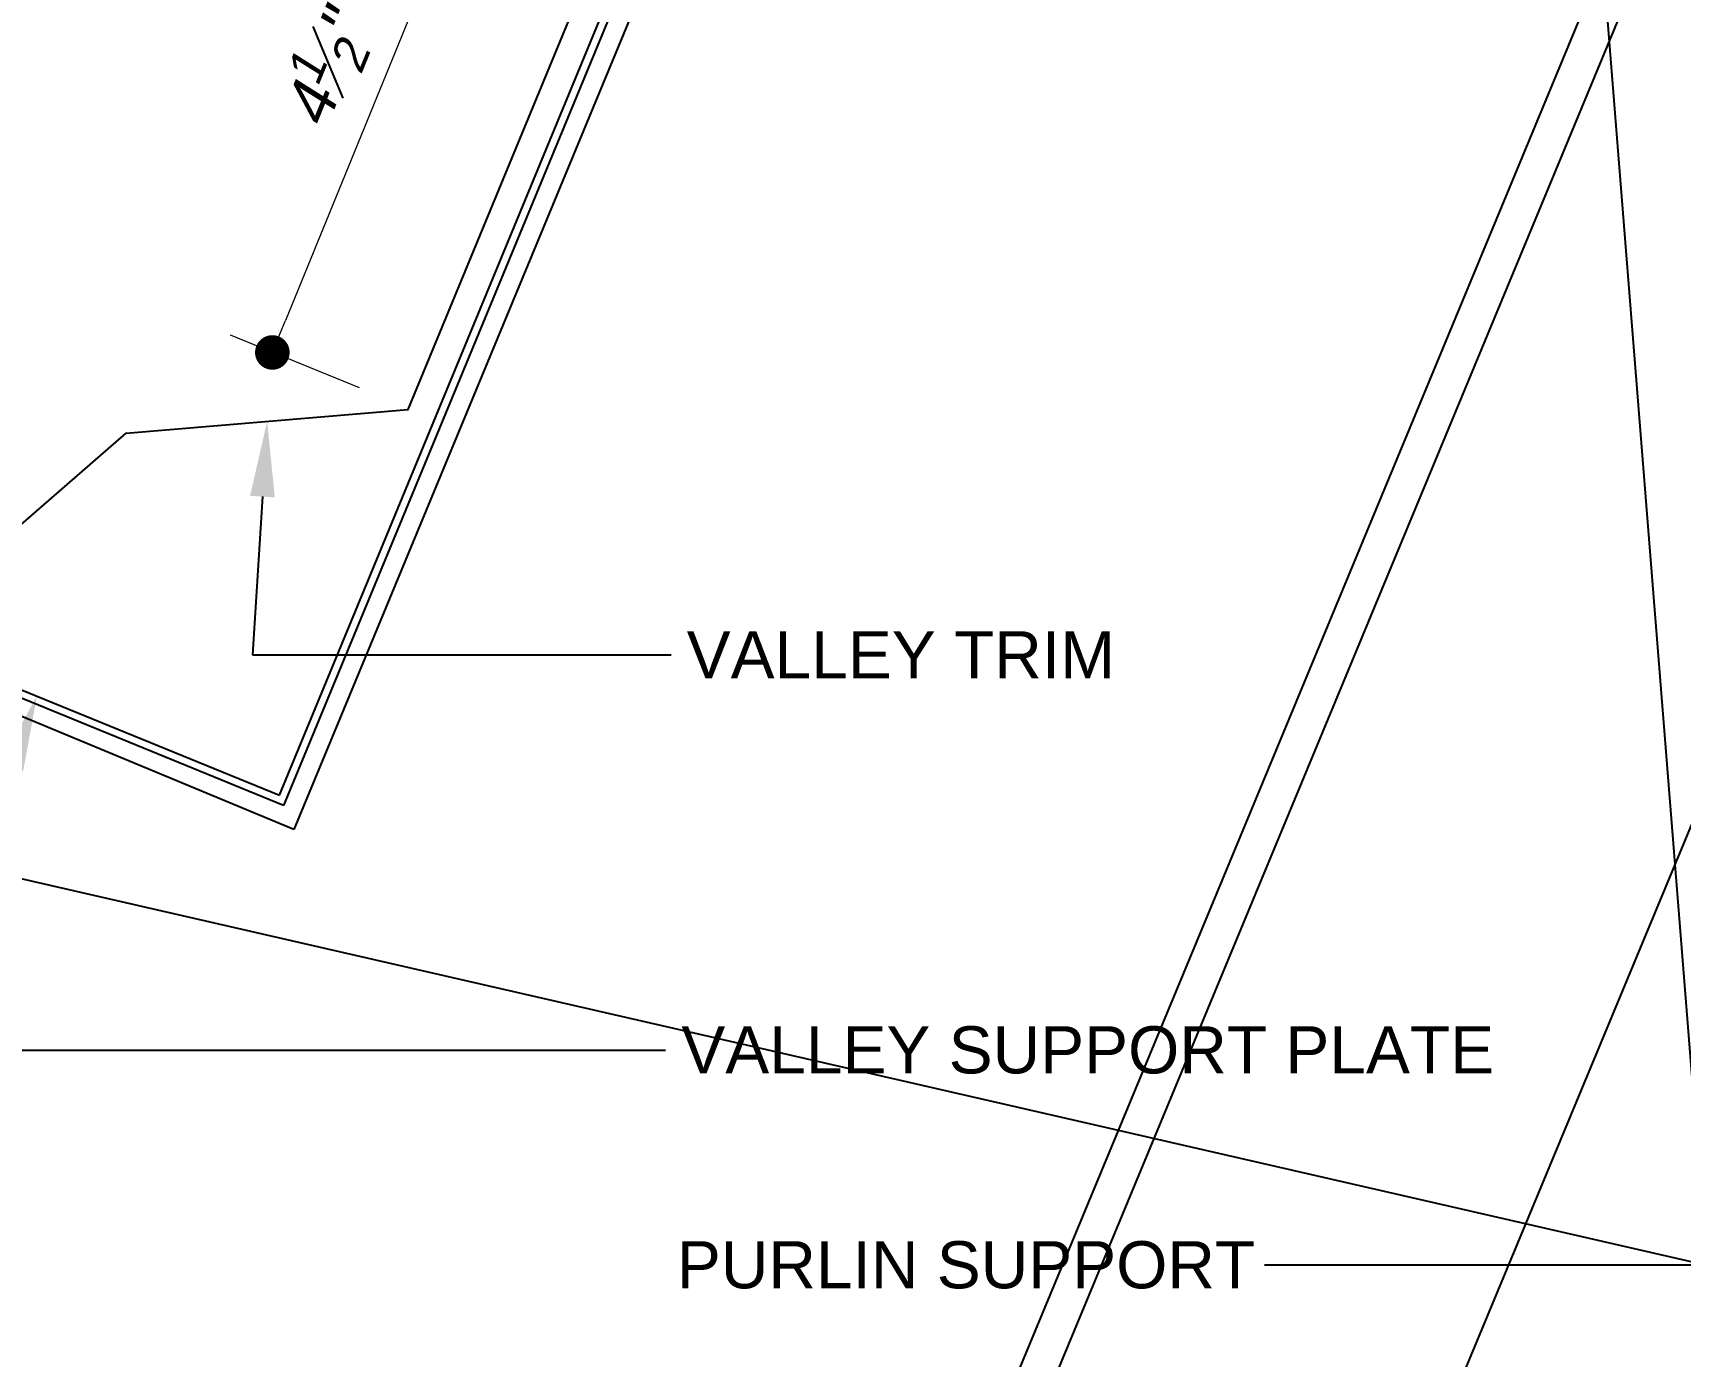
# Model space of a CAD drawing. Header units: inches. Extents: x -33163 to 19162, y -8858 to 30669.
# Drawn here: x -24957.27 to -24944.17, y -253.03 to -242.51 of the extents above; entities that cross this region are included whole.
import ezdxf
from ezdxf import colors
from ezdxf.entities.mleader import LeaderData, LeaderLine
from ezdxf.math import Vec2, Vec3

# ---------------------------------------------------------------- set-up
doc = ezdxf.new("R2010")
doc.units = ezdxf.units.IN
doc.layers.get('0').update_dxf_attribs({"color": 9, "lineweight": 0})
doc.layers.get('Defpoints').update_dxf_attribs({"color": 254})
for name, color, linetype in [('A-ANNO-DIMS-04', 12, 'Continuous'), ('STLA', 12, 'Continuous'), ('TRIM', 4, 'Continuous'), ('TRUSS_Geometry', 12, 'Continuous')]:
    doc.layers.add(name, color=color, linetype=linetype)
doc.styles.add('A-3in_Details', font='arial.ttf', dxfattribs={"oblique": 10, "height": 0.375})
doc.styles.add('Sheffield', font='arial.ttf', dxfattribs={"height": 0.175})
doc.dimstyles.new('Details 3in Scale', dxfattribs={"dimscale": 2, "dimtxt": 0.375, "dimasz": 0.1375, "dimexe": 0.18, "dimexo": 0.09, "dimgap": 0.09, "dimtad": 1, "dimdec": 3, "dimzin": 3, "dimdsep": 46, "dimlunit": 4, "dimtxsty": 'A-3in_Details', "dimblk": 'ARCHTICK', "dimcen": 0.09, "dimclrd": 256, "dimclre": 256, "dimadec": 0, "dimazin": 0, "dimtfac": 0.75, "dimtdec": 3, "dimtofl": 0, "dimtmove": 0, "dimatfit": 3, "dimfxl": 1, "dimfrac": 1, "dimtolj": 1, "dimtzin": 0, "dimlwd": 13, "dimlwe": 13, "dimarcsym": 0})

# ---------------------------------------------------------------- blocks, each defined once
blk = doc.blocks.new('_Dot')
at = {"color": 0, "linetype": 'ByBlock', "lineweight": -2}
blk.add_line((-0.5, 0), (-1, 0), dxfattribs=at)
at = {"color": 0, "linetype": 'ByBlock', "const_width": 0.5}
blk.add_lwpolyline([(-0.25, 0, 1), (0.25, 0, 1)], format="xyb", close=True, dxfattribs=at)
blk = doc.blocks.new('*D362')
at = {"layer": 'A-ANNO-DIMS-04', "lineweight": 13, "transparency": 16777216}
for p, q in [((-24952.974, -241.165), (-24953.999, -240.746)), ((-24953.769, -241.137), (-24955.263, -244.794)), ((-24954.675, -245.331), (-24955.7, -244.912))]:
    blk.add_line(p, q, dxfattribs=at)
at = {"layer": 'Defpoints', "color": 0, "transparency": 16777216}
for p in [(-24952.807, -241.233), (-24955.367, -245.049), (-24954.508, -245.399)]:
    blk.add_point(p, dxfattribs=at)
at = {"layer": 'A-ANNO-DIMS-04', "lineweight": 13, "transparency": 16777216, "xscale": 0.275, "yscale": 0.275, "zscale": 0.275}
for p, rotation in [((-24953.665, -240.882), 67.7891723192419), ((-24955.367, -245.049), 247.7891723192419)]:
    blk.add_blockref('_Dot', p, dxfattribs=dict(at, rotation=rotation))
at = {"layer": 'A-ANNO-DIMS-04', "color": 0, "transparency": 16777216, "insert": (-24954.944, -242.791), "char_height": 0.375, "attachment_point": 5, "rotation": 67.7892, "style": 'A-3in_Details'}
blk.add_mtext('\\A1;4{\\H0.75x;\\S1#2;}"', dxfattribs=at)

msp = doc.modelspace()

# ---------------------------------------------------------------- linework, layer by layer
at = {"layer": 'STLA'}
for p, q in [((-24955.31117, -248.56981), (-24949.8532, -235.35328)), ((-24949.81928, -235.4349), (-24955.27717, -248.6512)), ((-24969.71736, -242.68758), (-24955.31117, -248.56981)), ((-24955.27717, -248.6512), (-24969.68312, -242.76907))]:
    msp.add_line(p, q, dxfattribs=at)
at = {"layer": 'TRIM'}
msp.add_lwpolyline([(-24972.20008, -241.43118), (-24958.20569, -247.14527), (-24956.5294, -245.69143), (-24954.28753, -245.50247), (-24950.89418, -237.28544)], dxfattribs=at)
at = {"layer": 'TRUSS_Geometry', "lineweight": 25}
for points in [[(-24902.82128, -122.51832), (-24955.19721, -248.84257), (-25255.90184, -123.95832)], [(-24899.54128, -133.66499), (-24899.80795, -133.55834), (-24952.39462, -260.27835), (-24952.12795, -260.385)]]:
    msp.add_lwpolyline(points, dxfattribs=at)
msp.add_lwpolyline([(-24952.12795, -260.385), (-24949.35462, -261.505), (-24896.76796, -134.83833), (-24899.54128, -133.66499)], close=True, dxfattribs=at)

# ---------------------------------------------------------------- dimensions: what is measured, and where the dimension line sits
at = {"layer": 'A-ANNO-DIMS-04'}
dim = msp.add_aligned_dim(p1=(-24952.80713, -241.23292), p2=(-24954.5082, -245.39902), distance=-0.92713, dimstyle='Details 3in Scale', override={"dimblk1": 'Dot', "dimblk2": 'Dot', "dimsah": 1}, dxfattribs=at)
dim.commit()
dim.dimension.update_dxf_attribs({"geometry": '*D362', "text_midpoint": (-24954.9441, -242.7907)})

# ---------------------------------------------------------------- leaders
ml = msp.add_multileader_mtext('Standard', dxfattribs=at)
ml.set_content('\\A1;PURLIN SUPPORT ', color=256, style='Sheffield')
ml.set_leader_properties()
ml.build(insert=Vec2(0, 0))
ml.multileader.update_dxf_attribs({"dogleg_length": 0.5, "arrow_head_size": 0.6})
ctx = ml.context
ctx.base_point, ctx.char_height, ctx.arrow_head_size, ctx.landing_gap_size, ctx.plane_origin = Vec3(-24952.27541, -252.30743), 0.375, 0.6, 0.125, Vec3(-24932.71531, -256.39124)
notes = []
notes.append((ctx, [(0, (1, 1, 0), (-24943.96076, -252.30743), (-1, 0), 3.51631, [(0, [(-24970.70291, -246.17416)], 0, []), (1, [(-24944.88694, -240.69849)], 0, [])])]))
ctx.mtext.insert, ctx.mtext.width, ctx.mtext.flow_direction = Vec3(-24952.15041, -252.11673), 7.5076664, 5
ml = msp.add_multileader_mtext('Standard', dxfattribs=at)
ml.set_content('\\A1;VALLEY TRIM', color=256, style='Sheffield')
ml.set_leader_properties()
ml.build(insert=Vec2(0, 0))
ml.multileader.update_dxf_attribs({"dogleg_length": 0.5, "arrow_head_size": 0.6})
ctx = ml.context
ctx.base_point, ctx.char_height, ctx.arrow_head_size, ctx.landing_gap_size, ctx.plane_origin = Vec3(-24952.19715, -247.45372), 0.375, 0.6, 0.125, Vec3(-24932.71531, -251.53752)
notes.append((ctx, [(1, (1, 1, 0), (-24955.52494, -247.45372), (1, 0), 3.32779, [(0, [(-24955.40846, -245.59695)], 0, [])])]))
ctx.mtext.insert, ctx.mtext.width, ctx.mtext.flow_direction = Vec3(-24952.07215, -247.26622), 7.5076664, 5
ml = msp.add_multileader_mtext('Standard', dxfattribs=at)
ml.set_content('\\A1;VALLEY SUPPORT PLATE ', color=256, style='Sheffield')
ml.set_leader_properties()
ml.build(insert=Vec2(0, 0))
ml.multileader.update_dxf_attribs({"dogleg_length": 0.5, "arrow_head_size": 0.6})
ctx = ml.context
ctx.base_point, ctx.char_height, ctx.arrow_head_size, ctx.landing_gap_size, ctx.plane_origin = Vec3(-24952.23982, -250.59825), 0.375, 0.6, 0.125, Vec3(-24932.71531, -254.68205)
notes.append((ctx, [(1, (1, 1, 0), (-24958.24718, -250.59825), (1, 0), 6.00736, [(0, [(-24957.23967, -247.78238)], 0, [])])]))
ctx.mtext.insert, ctx.mtext.width, ctx.mtext.flow_direction = Vec3(-24952.11482, -250.40755), 7.5076664, 5
for ctx, leaders in notes:
    for number, flags, end, landing, length, lines in leaders:
        leader = LeaderData()
        leader.index, (leader.has_last_leader_line, leader.has_dogleg_vector, leader.attachment_direction) = number, flags
        leader.last_leader_point, leader.dogleg_vector, leader.dogleg_length = Vec3(end), Vec3(landing), length
        for number, points, colour, breaks in lines:
            line = LeaderLine()
            line.index, line.vertices, line.color, line.breaks = number, Vec3.list(points), colors.encode_raw_color(colour), breaks
            leader.lines.append(line)
        ctx.leaders.append(leader)

doc.saveas('drawing.dxf')
